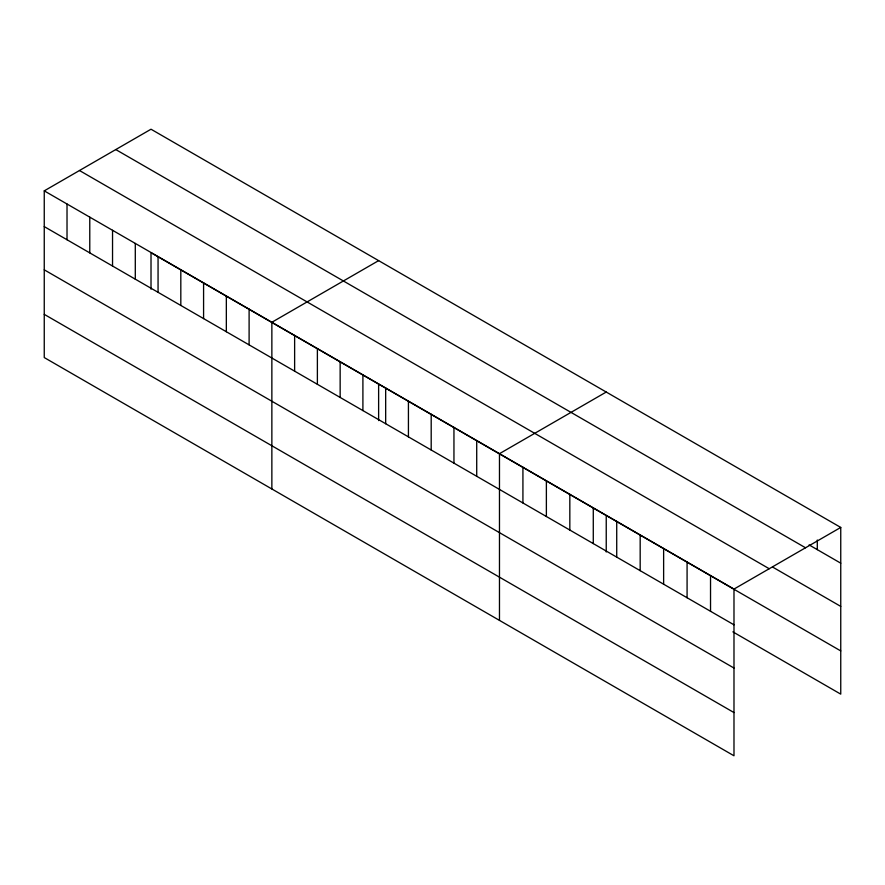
<?xml version="1.0" encoding="UTF-8"?>
<svg xmlns="http://www.w3.org/2000/svg" width="885" height="885" viewBox="0 0 885 885"><rect width="100%" height="100%" fill="white"/><g stroke="black" fill="none" stroke-linecap="round" stroke-linejoin="round"><path stroke-width="1.33" d="M44.25 190.861L733.986 589.078L733.986 755.779L44.25 357.562L44.25 190.861L151.014 129.221L840.75 527.438L840.75 694.139L732.88 631.857M378.625 260.632L271.861 322.273L271.861 488.974M606.236 392.044L499.472 453.684L499.472 620.385M733.986 589.078L840.75 527.438M809.089 544.906L840.75 563.181M115.78 149.565L805.516 547.771M772.738 567.13L840.75 606.402M79.484 170.517L769.22 568.734M840.75 650.917L151.014 252.712L151.014 289.174M44.25 226.604L733.986 624.821M44.25 269.825L733.986 668.042M44.25 314.352L733.986 712.569M817.297 540.016L817.297 549.64M710.533 575.538L710.533 611.281M687.081 561.997L687.081 597.74M663.628 548.457L663.628 584.2M640.176 534.916L640.176 570.67M616.723 521.376L616.723 557.13M606.236 515.535L606.236 551.997M593.282 507.835L593.282 543.589M569.829 494.295L569.829 530.049M546.377 480.765L546.377 516.508M522.924 467.225L522.924 502.968M476.716 440.542L476.716 476.285M453.95 427.4L453.95 463.143M431.194 414.257L431.194 450.011M408.427 401.115L408.427 436.869M385.672 387.973L385.672 423.727M378.625 384.123L378.625 420.585M362.905 374.831L362.905 410.585M340.15 361.699L340.15 397.442M317.383 348.557L317.383 384.3M294.628 335.415L294.628 371.158M249.105 309.13L249.105 344.873M226.339 295.988L226.339 331.742M203.583 282.846L203.583 318.6M180.817 269.704L180.817 305.458M158.061 256.561L158.061 292.315M135.294 243.43L135.294 279.173M112.539 230.288L112.539 266.031M89.772 217.146L89.772 252.889M67.017 204.004L67.017 239.746"/></g></svg>
